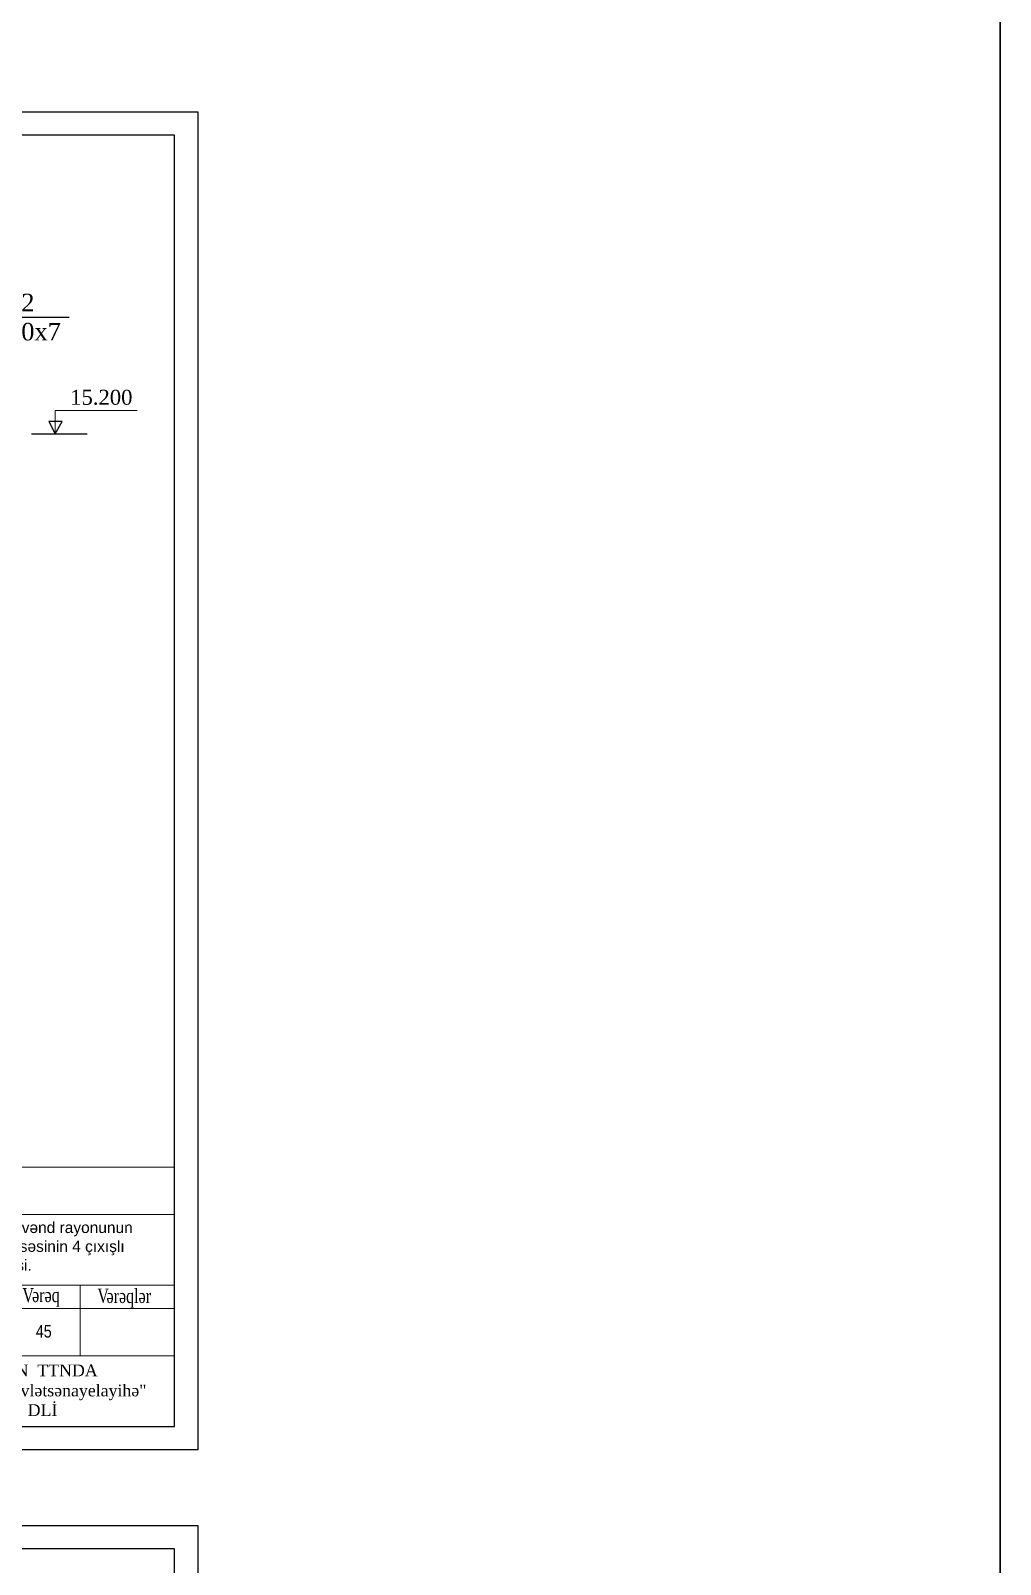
# Model space of a CAD drawing. Header units: millimetres. Extents: x -149347 to 251215, y -2929184 to -2541447.
# Drawn here: x 231821 to 251215, y -2610012 to -2579321 of the extents above; entities that cross this region are included whole.
import ezdxf

# ---------------------------------------------------------------- set-up
doc = ezdxf.new("R2010")
doc.units = ezdxf.units.MM
doc.layers.add('Text blocks_Ном._пера__1', color=7, linetype='Continuous', lineweight=15)
doc.styles.add('400', font='times.ttf', dxfattribs={"width": 0.75, "height": 300})
doc.styles.add('Arial', font='arial.ttf')
doc.styles.get("Standard").update_dxf_attribs({"font": 'times.ttf'})
doc.styles.add('style6', font='ARIALN.TTF', dxfattribs={"height": 300})
doc.styles.add('Times New Roman', font='times.ttf')

# ---------------------------------------------------------------- blocks, each defined once
blk = doc.blocks.new('mekteb')
at = {"color": 0, "lineweight": 25}
for p, q in [((99643, -1821466), (139843, -1821466)), ((139843, -1821466), (139843, -1849866)), ((139843, -1849866), (99643, -1849866))]:
    blk.add_line(p, q, dxfattribs=at)
at = {"color": 0, "lineweight": 25, "ltscale": 15}
for p, q in [((139343, -1821966), (101643, -1821966)), ((139343, -1849366), (139343, -1821966)), ((101643, -1849366), (139343, -1849366))]:
    blk.add_line(p, q, dxfattribs=at)
at = {"linetype": 'Continuous', "lineweight": 15}
for p, q in [((120843, -1844866), (139343, -1844866)), ((120843, -1846366), (139343, -1846366)), ((137343, -1847866), (137343, -1846366)), ((134343, -1846866), (139343, -1846866)), ((120843, -1847866), (139343, -1847866)), ((120843, -1849366), (139343, -1849366))]:
    blk.add_line(p, q, dxfattribs=at)
for points in [[(120843, -1849366), (139343, -1849366), (139343, -1843866), (120843, -1843866)], [(134343, -1849366), (139343, -1849366), (139343, -1846366), (134343, -1846366)]]:
    blk.add_lwpolyline(points, close=True, dxfattribs=at)
at = {"lineweight": 25, "ltscale": 15, "style": '400', "width": 0.75}
for s, p in [('V', (136119, -1846732)), ('ərəq', (136326, -1846728)), ('   V', (137454, -1846743)), ('ərəqlər', (137904, -1846747))]:
    blk.add_text(s, height=300, dxfattribs=at).set_placement(p)
at = {"lineweight": 25, "ltscale": 15, "insert": (135115, -1848053), "char_height": 250, "attachment_point": 1, "style": 'Times New Roman'}
blk.add_mtext('  {\\fTimes New Roman|b0|i0|c238|p18;  FHN  TTNDA}', dxfattribs=at)
at = {"lineweight": 25, "ltscale": 15, "insert": (134816, -1848478), "char_height": 250, "width": 8698.57, "attachment_point": 1, "style": 'Times New Roman'}
blk.add_mtext('"{\\fTimes New Roman|b0|i0|c238|p18;Azərdövlətsənayelayihə"\\P              } {\\fTimes New Roman|b0|i0|c238|p18;DLİ}', dxfattribs=at)
at = {"layer": 'Text blocks_Ном._пера__1', "linetype": 'Continuous', "lineweight": 25, "insert": (128266, -1845580), "char_height": 235, "width": 10191.85, "attachment_point": 4, "line_spacing_factor": 1.021551, "style": 'Arial'}
blk.add_mtext('\\pxqc;{\\fArial|b0|i0|c238|p34;\\C256;FHN-nin Dövlət Yangından Mühafizə Xidmətinin \\fTimes New Roman|b0|i0|c204|p18;Xo\\fArial|b0|i0|c238|p34;cavənd rayonunun Hadrut qəsəbəsində Dövlət Yangından Mühafizə Hissəsinin 4 çıxışlı Yangınsöndürmə depo binasının tikintisi.}', dxfattribs=at)

msp = doc.modelspace()

# ---------------------------------------------------------------- linework, layer by layer
at = {"lineweight": 15, "ltscale": 1500}
for q in [(232308.74209, -2587390.47955), (233951.74209, -2586921.5924)]:
    msp.add_line((232308.74209, -2586921.5924), q, dxfattribs=at)
at = {"color": 0}
msp.add_line((231838.61098, -2587390.47955), (232947.84718, -2587390.47955), dxfattribs=at)
at = {"color": 3, "lineweight": 30, "ltscale": 15}
msp.add_lwpolyline([(-91597.80098, -2541447.34864), (251214.7936, -2541447.34864), (251214.7936, -2929183.96085), (-91597.80098, -2929183.96085)], close=True, dxfattribs=at)
at = {"color": 0}
for points in [[(229137.15386, -2586913.62425), (230718.16705, -2585051.12466), (232590.86623, -2585051.12466)], [(232308.74209, -2587390.47955), (232450.28048, -2587144.4858), (232186.08736, -2587144.4858), (232308.74209, -2587390.47955)]]:
    msp.add_lwpolyline(points, dxfattribs=at)

# ---------------------------------------------------------------- block references
at = {"lineweight": 15, "xscale": 0.9430204144289575, "yscale": 0.9430204144289575, "zscale": 0.9430204144289575}
for p in [(103291.31865, -863262.44434), (103291.31865, -891552.33714)]:
    msp.add_blockref('mekteb', p, dxfattribs=at)

# ---------------------------------------------------------------- texts
at = {"color": 0, "insert": (231764.96564, -2584585.03392), "char_height": 350, "attachment_point": 2}
msp.add_mtext_dynamic_manual_height_columns('{\\fTimes New Roman|b0|i0|c238|p18;2\\P100x7}', width=1224.3844735, gutter_width=1, heights=[0], dxfattribs=at)
at = {"lineweight": 15, "ltscale": 1500, "insert": (232610.58418, -2586507.31184), "char_height": 300, "width": 2809.7222222, "attachment_point": 1}
msp.add_mtext('15.200', dxfattribs=at)
at = {"color": 1, "lineweight": 13, "insert": (231700.10159, -2605350.63749), "char_height": 300, "width": 8219.7560505, "attachment_point": 5, "style": 'style6'}
msp.add_mtext('{\\fArial Narrow|b0|i0|c238|p34;        \\H0.83333x;45}', dxfattribs=at)

doc.saveas('drawing.dxf')
